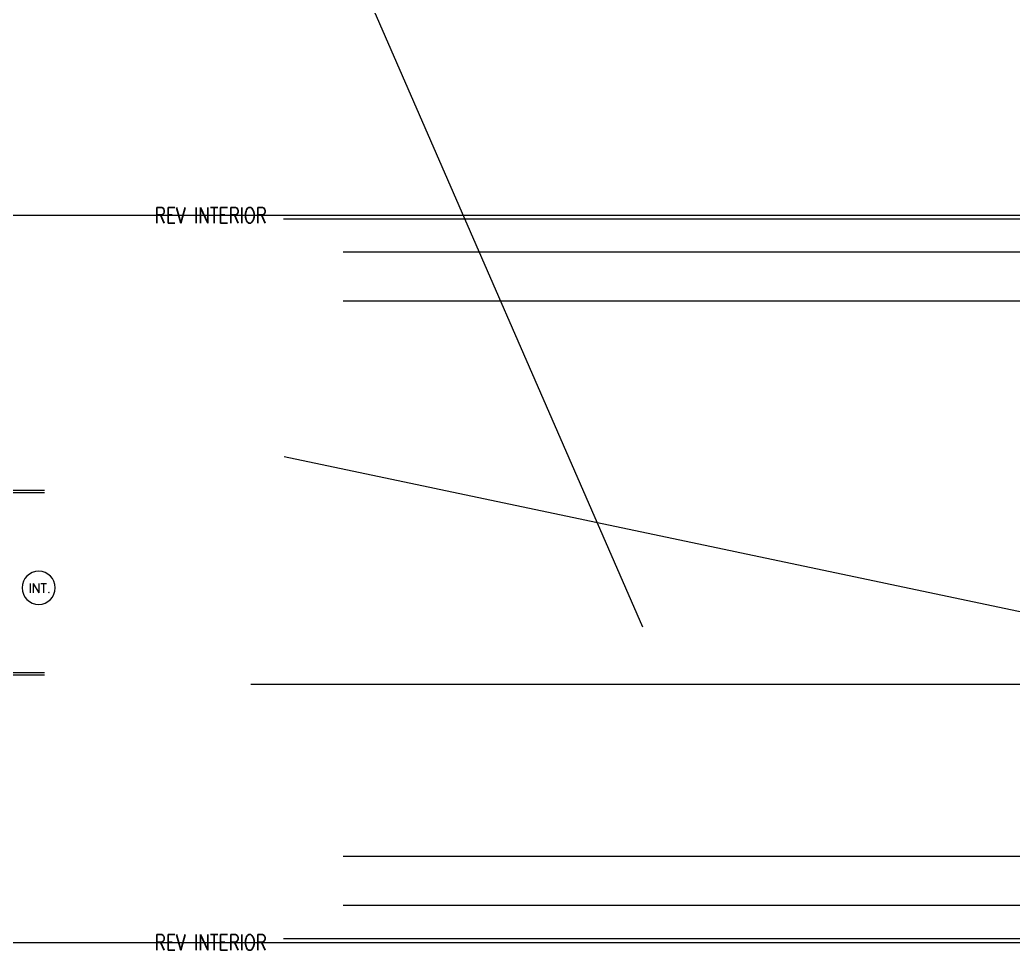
# Model space of a CAD drawing. Header units: metres. Extents: x -2 to 690, y -116 to 73.
# Drawn here: x 150.801 to 151.443, y 28.8 to 29.401 of the extents above; entities that cross this region are included whole.
import ezdxf

# ---------------------------------------------------------------- set-up
doc = ezdxf.new("R2010")
doc.units = ezdxf.units.M
doc.header["$LTSCALE"] = 5
doc.header["$MEASUREMENT"] = 0
doc.layers.get('0').update_dxf_attribs({"color": 30})
doc.layers.add('A-ANNO-TEXT', color=3, linetype='Continuous', lineweight=18)
doc.layers.add('A-ELEV-IDEN', color=3, linetype='Continuous', lineweight=18)
doc.styles.add('E-ROMANS', font='romans.shx', dxfattribs={"width": 0.8})
doc.dimstyles.new('E-0100_TICK_12', dxfattribs={"dimscale": 0.001, "dimtxt": 120, "dimasz": 120, "dimexe": 60, "dimexo": 40, "dimgap": 60, "dimtad": 0, "dimzin": 0, "dimdsep": 46, "dimtxsty": 'E-ROMANS', "dimblk": 'OBLIQUE', "dimcen": 60, "dimclrd": 256, "dimclre": 256, "dimclrt": 256, "dimadec": 0, "dimazin": 0, "dimtfac": 1, "dimtmove": 1, "dimatfit": 3, "dimldrblk": 'OPEN90', "dimfxl": 1, "dimtfill": 1, "dimtolj": 1, "dimtzin": 0, "dimlwd": -1, "dimarcsym": 0})

# ---------------------------------------------------------------- blocks, each defined once
blk = doc.blocks.new('_Oblique')
at = {"color": 0, "linetype": 'ByBlock', "lineweight": -2}
blk.add_line((-0.5, -0.5), (0.5, 0.5), dxfattribs=at)

msp = doc.modelspace()

# ---------------------------------------------------------------- linework, layer by layer
at = {"layer": 'A-ANNO-TEXT'}
for start, end in [(0, 180), (180, 0)]:
    msp.add_arc((150.81327, 29.03395), 0.01071, start, end, dxfattribs=at)
at = {"layer": 'A-ELEV-IDEN'}
for p, q in [((150.81693, 29.09686), (150.64824, 29.09686)), ((150.81693, 29.09532), (150.64824, 29.09532)), ((150.81693, 28.97897), (150.64824, 28.97897)), ((150.81693, 28.97744), (150.64824, 28.97744))]:
    msp.add_line(p, q, dxfattribs=at)

# ---------------------------------------------------------------- texts
at = {"layer": 'A-ANNO-TEXT', "style": 'E-ROMANS'}
msp.add_text('INT.', height=0.006, dxfattribs=at).set_placement((150.80669, 29.03065))
at = {"layer": 'A-ANNO-TEXT', "char_height": 0.01, "attachment_point": 4, "style": 'E-ROMANS'}
for insert in [(150.88826, 29.27447), (150.88826, 28.80497)]:
    msp.add_mtext('REV INTERIOR', dxfattribs=dict(at, insert=insert))

# ---------------------------------------------------------------- leaders
at = {"layer": 'A-ANNO-TEXT', "annotation_type": 0, "has_hookline": 1, "hookline_direction": 1, "horizontal_direction": (-1, 0, 0)}
for points in [[(150.80374, 29.92552), (150.83178, 29.86119), (150.88445, 29.86119)], [(150.78506, 29.27447), (150.83178, 29.27447), (150.88826, 29.27447)], [(150.78506, 28.80497), (150.83178, 28.80497), (150.88826, 28.80497)]]:
    msp.add_leader(points, dimstyle='E-0100_TICK_12', override={"dimasz": 0.05, "dimtad": 0, "dimldrblk": 'Open90'}, dxfattribs=at)
at = {"layer": 'A-ANNO-TEXT', "annotation_type": 0, "has_hookline": 1, "hookline_direction": 1}
for points in [[(151.97132, 29.27209), (151.92179, 29.27209), (151.87565, 29.27209)], [(152.01004, 29.25069), (151.92179, 29.25069), (151.87565, 29.25069)], [(152.01004, 29.21902), (151.92179, 29.21902), (151.87565, 29.21902)], [(151.95026, 28.91221), (151.90887, 28.92094), (151.87565, 28.92094)], [(151.95026, 28.97155), (151.88808, 28.97155), (151.87565, 28.97155)], [(152.01004, 28.86043), (151.92179, 28.86043), (151.87565, 28.86043)], [(152.01004, 28.82875), (151.92179, 28.82875), (151.87565, 28.82875)], [(151.97132, 28.80735), (151.92179, 28.80735), (151.87565, 28.80735)]]:
    msp.add_leader(points, dimstyle='E-0100_TICK_12', override={"dimasz": 0.05, "dimtad": 0, "dimldrblk": 'Open90'}, dxfattribs=at)

doc.saveas('drawing.dxf')
